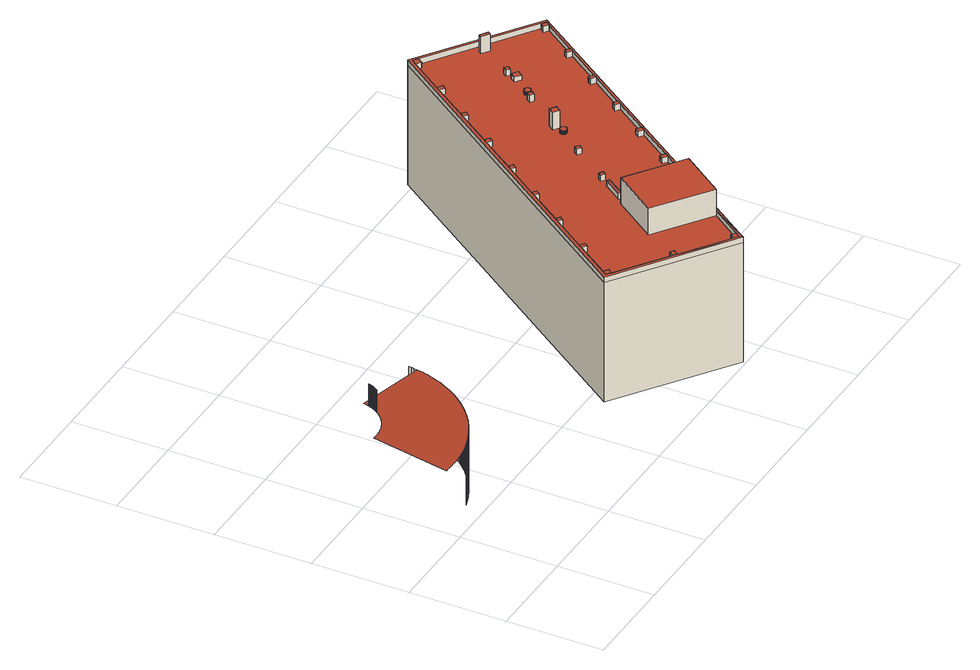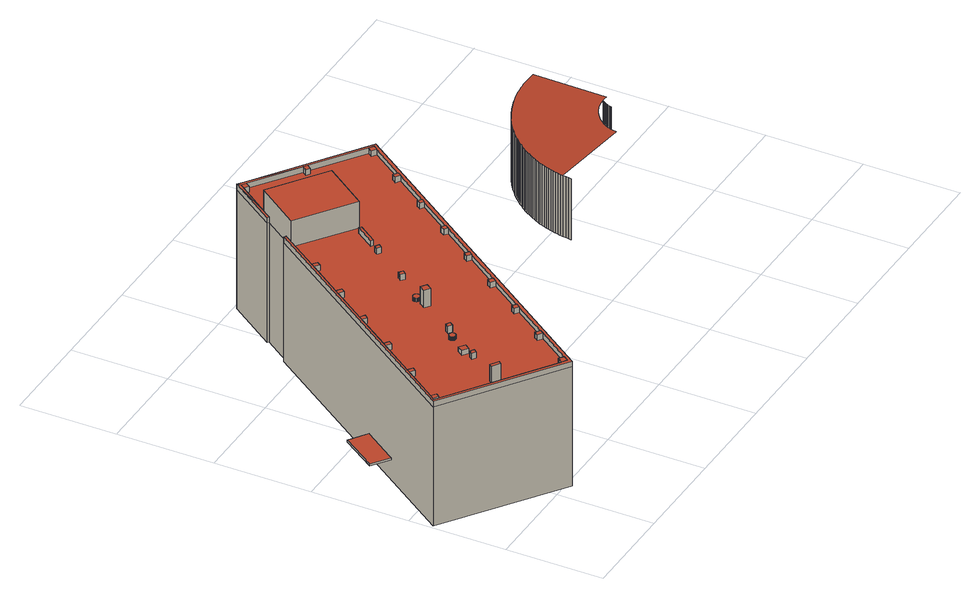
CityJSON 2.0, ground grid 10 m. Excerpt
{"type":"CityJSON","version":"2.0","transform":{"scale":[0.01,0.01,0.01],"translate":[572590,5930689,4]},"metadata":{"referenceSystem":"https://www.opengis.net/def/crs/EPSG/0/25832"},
"CityObjects":{
"building1":{"type":"Building","attributes":{"Grundfläche 2D":"390.780724","Grundhöhe NN":"4.733"},"geometry":[{"type":"MultiSurface","lod":"3","boundaries":[[[0,1,2,3]],[[4,0,3,5]],[[6,4,5,7]],[[8,6,7,9]],[[10,8,9,11]],[[12,10,11,13]],[[14,12,13,15]],[[16,14,15,17]],[[18,16,17,19]],[[20,21,22,23,24,25,26,27,28,29,30,31,32,1,0,4,6,8,10,12,14,16,18,33,34,35,36,37,38,39,40,41,42,43,44,45,46,47,48,49,50,51,52,53,54,55,56,57,58,59,60,61,62,63,64,65,66,67,68,69,70,71,72,73,74,75,76,77,78,79,80,81,82,83,84,85,86,87,88,89,90,91,92,93,94,95,96,97,98,99,100,101,102,103,104,105,106,107,108,109,110,111,112,113,114,115,116,117,118,119,120,121,122,123,124,125,126,127,128,129]],[[130,86,85,131]],[[131,85,132,133]],[[84,132,85]],[[134,133,132,84]],[[134,84,83,135]],[[33,18,19,136]],[[137,138,135,83,82,81]],[[80,139,81]],[[137,81,139,140]],[[140,139,80,141]],[[34,33,136,142]],[[143,144,141,80,79,78]],[[77,145,78]],[[143,78,145,146]],[[146,145,77,147]],[[147,77,76,148]],[[148,76,149,150]],[[75,149,76]],[[150,149,75,151]],[[35,34,142,152]],[[36,35,152,153]],[[37,36,153,154]],[[38,37,154,155]],[[39,38,155,156]],[[40,39,156,157]],[[41,40,157,158]],[[42,41,158,159]],[[43,42,159,160]],[[44,43,160,161]],[[45,44,161,162]],[[46,45,162,163]],[[47,46,163,164]],[[48,47,164,165]],[[49,48,165,166]],[[50,49,166,167]],[[51,50,167,168]],[[52,51,168,169]],[[53,52,169,170]],[[54,53,170,171]],[[55,54,171,172]],[[56,55,172,173]],[[57,56,173,174]],[[58,57,174,175]],[[59,58,175,176]],[[60,59,176,177]],[[61,60,177,178]],[[62,61,178,179]],[[63,62,179,180]],[[64,63,180,181]],[[65,64,181,182]],[[66,65,182,183]],[[67,66,183,184]],[[68,67,184,185]],[[69,68,185,186]],[[187,69,186,188]],[[189,187,188,190]],[[191,189,190,192]]],"semantics":{"surfaces":[{"type":"WallSurface"},{"type":"RoofSurface"}],"values":[0,0,0,0,0,0,0,0,0,1,0,0,1,0,0,0,0,1,0,0,0,0,1,0,0,0,0,1,0,0,0,0,0,0,0,0,0,0,0,0,0,0,0,0,0,0,0,0,0,0,0,0,0,0,0,0,0,0,0,0,0,0,0,0,0,0,0]}}]},
"building2":{"type":"Building","attributes":{"Grundfläche 2D":"558.604453","Grundhöhe NN":"4.556"},"children":["building2-1","building2-2","building2-3","building2-4","building2-5","building2-6","building2-7","building2-8","building2-9","building2-10","building2-11","building2-12","building2-13","building2-14","building2-15","building2-16","building2-17","building2-18","building2-19","building2-20","building2-21","building2-22","building2-23","building2-24","building2-25","building2-26","building2-27","building2-28"],"geometry":[{"type":"MultiSurface","lod":"3","boundaries":[[[193,194,195,196]],[[197,198,199,200,195,194]],[[199,201,202,203,200]],[[204,205,206,203,202,207,208,209,210,211,212,213,214,215,216,217,218,219,220,221,222,223,224,225,226,227,228,229,230,231,232,233,234,235,236,237,238,239,240,241,242,243,244,245,246]],[[247,248,249,250]],[[251,252,253,254,255,256,257,258,259,260,261,262,263,264,265,266,267,268,269,270,271,272,273,274,275,276,277,278,279,280,281,282,283,284,285,286,287,288,289,290,291,292,293,294,295]],[[197,194,277,276]],[[207,272,271,208]],[[273,202,201,274]],[[211,269,268,212]],[[213,267,266,214]],[[220,219,260,259,258]],[[263,262,218,217]],[[223,255,254,224]],[[257,256,222,221]],[[265,264,216,215]],[[225,253,252,226]],[[252,251,227,226]],[[294,293,230,229]],[[293,292,231,230]],[[233,291,290,234]],[[236,235,289,288]],[[237,287,286,238]],[[239,285,284,240]],[[242,241,283,282]],[[243,281,280,244]],[[296,297,246,245]],[[297,298,204,246]],[[298,299,205,204]],[[299,300,206,205]],[[206,300,301,200,203]],[[301,302,303,196,195,200]],[[303,304,193,196]],[[248,247,279,278]],[[277,194,249,248,278]],[[296,245,244,250,249,194,193,304]],[[279,247,250,244,280]],[[300,299,305,306]],[[297,307,308,298]],[[309,303,302,301,310,311]],[[304,303,309,312]],[[296,304,312,313]],[[297,296,313,307]],[[299,298,308,305]],[[301,300,306,310]],[[313,312,309,311,310,306,305,308,307]]],"semantics":{"surfaces":[{"type":"RoofSurface"},{"type":"WallSurface"},{"type":"GroundSurface"}],"values":[0,0,0,0,0,0,1,1,1,1,1,1,1,1,1,1,1,1,1,1,1,1,1,1,1,1,1,1,1,1,1,1,1,1,1,1,1,1,1,1,1,1,1,1,1,2]}}]},
"building2-1":{"type":"BuildingInstallation","parents":["building2"],"geometry":[{"type":"MultiSurface","lod":"3","boundaries":[[[314,315,316,317]],[[317,316,318,319]],[[314,317,319,320]],[[315,314,320,321]],[[316,315,321,318]]],"semantics":{"surfaces":[{"type":"RoofSurface"},{"type":"WallSurface"}],"values":[0,1,1,1,1]}}]},
"building2-2":{"type":"BuildingInstallation","parents":["building2"],"geometry":[{"type":"MultiSurface","lod":"3","boundaries":[[[322,323,324,325,326,327,328,329,330,331,332,333,334,335,336,337,338,339,340,341,342,343,344,345,346,347,348,349,350,351,352,353,354,355,356,357,358,359,360,361,362,363,364,365,366,367,368,369,370,371,372,373,374,375,376,377,378,379,380,381,382,383,384,385,386,387,388,389,390,391,392,393,394,395,396,397,398,399,400,401,402,403,404]],[[405,406,328,327]],[[407,408,409,402,401,400]],[[409,410,403,402]],[[410,411,404,403]],[[411,412,322,404]],[[412,413,323,322]],[[413,414,324,323]],[[414,415,325,324]],[[415,416,326,325]],[[416,405,327,326]],[[406,417,329,328]],[[417,418,330,329]],[[418,419,420,332,331,330]],[[420,421,422,334,333,332]],[[422,423,335,334]],[[423,424,336,335]],[[424,425,426,338,337,336]],[[426,427,339,338]],[[428,341,340,339,427,429]],[[428,430,342,341]],[[430,431,343,342]],[[431,432,344,343]],[[432,433,345,344]],[[433,434,346,345]],[[434,435,347,346]],[[435,436,348,347]],[[436,437,438,350,349,348]],[[438,439,351,350]],[[439,440,352,351]],[[440,441,442,354,353,352]],[[442,443,355,354]],[[443,444,356,355]],[[444,445,357,356]],[[445,446,358,357]],[[446,447,359,358]],[[447,448,360,359]],[[448,449,450,362,361,360]],[[450,451,452,364,363,362]],[[452,453,454,366,365,364]],[[454,455,367,366]],[[455,456,368,367]],[[456,457,369,368]],[[457,458,370,369]],[[458,459,371,370]],[[459,460,461,373,372,371]],[[461,462,374,373]],[[462,463,375,374]],[[463,464,376,375]],[[464,465,377,376]],[[466,378,377,465]],[[466,467,468,380,379,378]],[[468,469,381,380]],[[469,470,382,381]],[[470,471,383,382]],[[471,472,384,383]],[[472,473,385,384]],[[473,474,386,385]],[[474,475,387,386]],[[475,476,388,387]],[[476,477,389,388]],[[477,478,479,391,390,389]],[[479,480,392,391]],[[480,481,482,394,393,392]],[[482,483,395,394]],[[483,484,396,395]],[[484,485,486,398,397,396]],[[486,487,407,400,399,398]]],"semantics":{"surfaces":[{"type":"RoofSurface"},{"type":"WallSurface"}],"values":[0,1,1,1,1,1,1,1,1,1,1,1,1,1,1,1,1,1,1,1,1,1,1,1,1,1,1,1,1,1,1,1,1,1,1,1,1,1,1,1,1,1,1,1,1,1,1,1,1,1,1,1,1,1,1,1,1,1,1,1,1,1,1,1,1,1,1,1]}}]},
"building2-3":{"type":"BuildingInstallation","parents":["building2"],"geometry":[{"type":"MultiSurface","lod":"3","boundaries":[[[488,489,490,491]],[[221,220,491,490]],[[492,488,491,220,258]],[[489,488,492,493]],[[257,221,490,489,493]]],"semantics":{"surfaces":[{"type":"RoofSurface"},{"type":"WallSurface"}],"values":[0,1,1,1,1]}}]},
"building2-4":{"type":"BuildingInstallation","parents":["building2"],"geometry":[{"type":"MultiSurface","lod":"3","boundaries":[[[494,495,496,497]],[[498,497,496,222,256]],[[494,497,498,499]],[[255,223,495,494,499]],[[223,222,496,495]]],"semantics":{"surfaces":[{"type":"RoofSurface"},{"type":"WallSurface"}],"values":[0,1,1,1,1]}}]},
"building2-5":{"type":"BuildingInstallation","parents":["building2"],"geometry":[{"type":"MultiSurface","lod":"3","boundaries":[[[500,501,502,503]],[[504,503,502,218,262]],[[500,503,504,505]],[[260,219,501,500,505]],[[219,218,502,501]]],"semantics":{"surfaces":[{"type":"RoofSurface"},{"type":"WallSurface"}],"values":[0,1,1,1,1]}}]},
"building2-6":{"type":"BuildingInstallation","parents":["building2"],"geometry":[{"type":"MultiSurface","lod":"3","boundaries":[[[506,507,508,509]],[[507,506,510,511]],[[511,512,508,507]],[[509,508,512,513]],[[513,510,506,509]]],"semantics":{"surfaces":[{"type":"RoofSurface"},{"type":"WallSurface"}],"values":[0,1,1,1,1]}}]},
"building2-7":{"type":"BuildingInstallation","parents":["building2"],"geometry":[{"type":"MultiSurface","lod":"3","boundaries":[[[514,515,516,517,518,519]],[[211,210,515,514]],[[210,209,516,515]],[[209,208,517,516]],[[520,518,517,208,271]],[[520,521,519,518]],[[269,211,514,519,521]]],"semantics":{"surfaces":[{"type":"RoofSurface"},{"type":"WallSurface"}],"values":[0,1,1,1,1,1,1]}}]},
"building2-8":{"type":"BuildingInstallation","parents":["building2"],"geometry":[{"type":"MultiSurface","lod":"3","boundaries":[[[522,523,524,525]],[[525,524,526,527]],[[522,525,527,528]],[[523,522,528,529]],[[524,523,529,526]]],"semantics":{"surfaces":[{"type":"RoofSurface"},{"type":"WallSurface"}],"values":[0,1,1,1,1]}}]},
"building2-9":{"type":"BuildingInstallation","parents":["building2"],"geometry":[{"type":"MultiSurface","lod":"3","boundaries":[[[530,531,532,533]],[[237,236,532,531]],[[534,533,532,236,288]],[[530,533,534,535]],[[287,237,531,530,535]]],"semantics":{"surfaces":[{"type":"RoofSurface"},{"type":"WallSurface"}],"values":[0,1,1,1,1]}}]},
"building2-10":{"type":"BuildingInstallation","parents":["building2"],"geometry":[{"type":"MultiSurface","lod":"3","boundaries":[[[536,537,538,539]],[[540,539,538,214,266]],[[536,539,540,541]],[[265,215,537,536,541]],[[215,214,538,537]]],"semantics":{"surfaces":[{"type":"RoofSurface"},{"type":"WallSurface"}],"values":[0,1,1,1,1]}}]},
"building2-11":{"type":"BuildingInstallation","parents":["building2"],"geometry":[{"type":"MultiSurface","lod":"3","boundaries":[[[542,543,544,545]],[[241,240,544,543]],[[546,545,544,240,284]],[[542,545,546,547]],[[283,241,543,542,547]]],"semantics":{"surfaces":[{"type":"RoofSurface"},{"type":"WallSurface"}],"values":[0,1,1,1,1]}}]},
"building2-12":{"type":"BuildingInstallation","parents":["building2"],"geometry":[{"type":"MultiSurface","lod":"3","boundaries":[[[548,549,550,551]],[[552,551,550,238,286]],[[551,552,553,548]],[[285,239,549,548,553]],[[239,238,550,549]]],"semantics":{"surfaces":[{"type":"RoofSurface"},{"type":"WallSurface"}],"values":[0,1,1,1,1]}}]},
"building2-13":{"type":"BuildingInstallation","parents":["building2"],"geometry":[{"type":"MultiSurface","lod":"3","boundaries":[[[554,555,556,557]],[[558,557,556,224,254]],[[554,557,558,559]],[[253,225,555,554,559]],[[225,224,556,555]]],"semantics":{"surfaces":[{"type":"RoofSurface"},{"type":"WallSurface"}],"values":[0,1,1,1,1]}}]},
"building2-14":{"type":"BuildingInstallation","parents":["building2"],"geometry":[{"type":"MultiSurface","lod":"3","boundaries":[[[560,561,562,563]],[[217,216,563,562]],[[564,560,563,216,264]],[[561,560,564,565]],[[263,217,562,561,565]]],"semantics":{"surfaces":[{"type":"RoofSurface"},{"type":"WallSurface"}],"values":[0,1,1,1,1]}}]},
"building2-15":{"type":"BuildingInstallation","parents":["building2"],"geometry":[{"type":"MultiSurface","lod":"3","boundaries":[[[566,567,201,199,198,197]],[[276,568,569,567,566,197]],[[569,274,201,567]]],"semantics":{"surfaces":[{"type":"RoofSurface"},{"type":"WallSurface"}],"values":[0,1,1]}}]},
"building2-16":{"type":"BuildingInstallation","parents":["building2"],"geometry":[{"type":"MultiSurface","lod":"3","boundaries":[[[570,571,572,573]],[[573,572,574,575]],[[575,576,570,573]],[[571,570,576,577]],[[577,574,572,571]]],"semantics":{"surfaces":[{"type":"RoofSurface"},{"type":"WallSurface"}],"values":[0,1,1,1,1]}}]},
"building2-17":{"type":"BuildingInstallation","parents":["building2"],"geometry":[{"type":"MultiSurface","lod":"3","boundaries":[[[578,579,580,581,582,583]],[[233,232,231,581,580,579]],[[231,292,584,582,581]],[[584,585,583,582]],[[578,583,585,586]],[[291,233,579,578,586]]],"semantics":{"surfaces":[{"type":"RoofSurface"},{"type":"WallSurface"}],"values":[0,1,1,1,1,1]}}]},
"building2-18":{"type":"BuildingInstallation","parents":["building2"],"geometry":[{"type":"MultiSurface","lod":"3","boundaries":[[[587,588,589,590]],[[591,590,589,212,268]],[[587,590,591,592]],[[267,213,588,587,592]],[[213,212,589,588]]],"semantics":{"surfaces":[{"type":"RoofSurface"},{"type":"WallSurface"}],"values":[0,1,1,1,1]}}]},
"building2-19":{"type":"BuildingInstallation","parents":["building2"],"geometry":[{"type":"MultiSurface","lod":"3","boundaries":[[[593,594,595,596]],[[597,596,595,202,273]],[[597,598,593,596]],[[272,207,594,593,598]],[[207,202,595,594]]],"semantics":{"surfaces":[{"type":"RoofSurface"},{"type":"WallSurface"}],"values":[0,1,1,1,1]}}]},
"building2-20":{"type":"BuildingInstallation","parents":["building2"],"geometry":[{"type":"MultiSurface","lod":"3","boundaries":[[[599,600,601,602]],[[235,234,601,600]],[[603,602,601,234,290]],[[599,602,603,604]],[[289,235,600,599,604]]],"semantics":{"surfaces":[{"type":"RoofSurface"},{"type":"WallSurface"}],"values":[0,1,1,1,1]}}]},
"building2-21":{"type":"BuildingInstallation","parents":["building2"],"geometry":[{"type":"MultiSurface","lod":"3","boundaries":[[[605,606,607,608]],[[608,607,609,610]],[[610,611,605,608]],[[606,605,611,612]],[[612,609,607,606]]],"semantics":{"surfaces":[{"type":"RoofSurface"},{"type":"WallSurface"}],"values":[0,1,1,1,1]}}]},
"building2-22":{"type":"BuildingInstallation","parents":["building2"],"geometry":[{"type":"MultiSurface","lod":"3","boundaries":[[[613,614,615,616]],[[617,618,616,615]],[[613,616,618,619]],[[619,620,614,613]],[[615,614,620,617]]],"semantics":{"surfaces":[{"type":"RoofSurface"},{"type":"WallSurface"}],"values":[0,1,1,1,1]}}]},
"building2-23":{"type":"BuildingInstallation","parents":["building2"],"geometry":[{"type":"MultiSurface","lod":"3","boundaries":[[[621,622,623,624,625,626]],[[229,228,624,623]],[[228,227,625,624]],[[627,626,625,227,251]],[[627,628,621,626]],[[628,629,294,623,622,621]],[[229,623,294]]],"semantics":{"surfaces":[{"type":"RoofSurface"},{"type":"WallSurface"}],"values":[0,1,1,1,1,1,1]}}]},
"building2-24":{"type":"BuildingInstallation","parents":["building2"],"geometry":[{"type":"MultiSurface","lod":"3","boundaries":[[[630,631,632,633]],[[634,635,631,630]],[[632,631,635,636]],[[636,637,633,632]],[[630,633,637,634]]],"semantics":{"surfaces":[{"type":"RoofSurface"},{"type":"WallSurface"}],"values":[0,1,1,1,1]}}]},
"building2-25":{"type":"BuildingInstallation","parents":["building2"],"geometry":[{"type":"MultiSurface","lod":"3","boundaries":[[[638,639,640,641,642,643,644,645,646,647,648,649,650,651,652,653,654,655,656,657,658,659,660,661,662,663,664,665,666,667,668,669,670,671,672,673,674,675,676,677,678,679,680,681,682,683,684,685,686,687,688,689,690,691,692,693,694,695,696,697,698,699,700,701,702,703,704,705,706,707,708,709,710,711,712,713,714,715,716,717,718,719,720,721,722,723,724,725]],[[658,657,726,727]],[[659,658,727,728]],[[660,659,728,729]],[[661,660,729,730]],[[662,661,730,731]],[[663,662,731,732]],[[664,663,732,733]],[[665,664,733,734]],[[666,665,734,735]],[[667,666,735,736]],[[668,667,736,737]],[[669,668,737,738]],[[670,669,738,739]],[[671,670,739,740]],[[672,671,740,741]],[[673,672,741,742]],[[674,673,742,743]],[[675,674,743,744]],[[676,675,744,745]],[[746,678,677,676,745,747]],[[679,678,746,748]],[[643,642,749,750]],[[644,643,750,751]],[[645,644,751,752]],[[753,725,724,723,754,755]],[[756,639,638,725,753,757]],[[640,639,756,758]],[[641,640,758,759]],[[642,641,759,749]],[[760,647,646,645,752,761]],[[762,649,648,647,760,763]],[[650,649,762,764]],[[651,650,764,765]],[[652,651,765,766]],[[653,652,766,767]],[[768,655,654,653,767,769]],[[656,655,768,770]],[[657,656,770,726]],[[680,679,748,771]],[[681,680,771,772]],[[682,681,772,773]],[[774,684,683,682,773,775]],[[685,684,774,776]],[[686,685,776,777]],[[687,686,777,778]],[[779,689,688,687,778,780]],[[690,689,779,781]],[[691,690,781,782]],[[692,691,782,783]],[[693,692,783,784]],[[785,695,694,693,784,786]],[[696,695,785,787]],[[697,696,787,788]],[[698,697,788,789]],[[699,698,789,790]],[[700,699,790,791]],[[701,700,791,792]],[[793,703,702,701,792,794]],[[704,703,793,795]],[[705,704,795,796]],[[706,705,796,797]],[[707,706,797,798]],[[708,707,798,799]],[[709,708,799,800]],[[801,711,710,709,800,802]],[[712,711,801,803]],[[713,712,803,804]],[[714,713,804,805]],[[715,714,805,806]],[[807,717,716,715,806,808]],[[809,719,718,717,807,810]],[[720,719,809,811]],[[721,720,811,812]],[[754,723,722,721,812,813]]],"semantics":{"surfaces":[{"type":"RoofSurface"},{"type":"WallSurface"}],"values":[0,1,1,1,1,1,1,1,1,1,1,1,1,1,1,1,1,1,1,1,1,1,1,1,1,1,1,1,1,1,1,1,1,1,1,1,1,1,1,1,1,1,1,1,1,1,1,1,1,1,1,1,1,1,1,1,1,1,1,1,1,1,1,1,1,1,1,1,1,1,1,1,1,1,1]}}]},
"building2-26":{"type":"BuildingInstallation","parents":["building2"],"geometry":[{"type":"MultiSurface","lod":"3","boundaries":[[[814,815,816,817,818]],[[819,820,816,815]],[[821,818,817,816,820,822]],[[814,818,821,823]],[[823,819,815,814]]],"semantics":{"surfaces":[{"type":"RoofSurface"},{"type":"WallSurface"}],"values":[0,1,1,1,1]}}]},
"building2-27":{"type":"BuildingInstallation","parents":["building2"],"geometry":[{"type":"MultiSurface","lod":"3","boundaries":[[[824,825,826,827]],[[243,242,826,825]],[[828,827,826,242,282]],[[824,827,828,829]],[[281,243,825,824,829]]],"semantics":{"surfaces":[{"type":"RoofSurface"},{"type":"WallSurface"}],"values":[0,1,1,1,1]}}]},
"building2-28":{"type":"BuildingInstallation","parents":["building2"],"geometry":[{"type":"MultiSurface","lod":"3","boundaries":[[[830,831,832,833]],[[830,834,835,831]],[[833,832,836,837]],[[832,831,835,836]],[[830,833,837,834]],[[835,834,837,836]]],"semantics":{"surfaces":[{"type":"RoofSurface"},{"type":"WallSurface"},{"type":"OuterCeilingSurface"}],"values":[0,1,1,1,1,2]}}]}
},
"vertices":[
[501,1189,747],[471,1180,747],[471,1180,73],[501,1189,73],[530,1199,747],[530,1199,73],[559,1210,747],[559,1210,73],[589,1221,747],[589,1221,73],[617,1233,747],[617,1233,73],[645,1246,747],[645,1246,73],[673,1260,747],[673,1260,73],[700,1274,747],[700,1274,73],[727,1288,747],[727,1288,73],[69,1134,747],[100,1133,747],[131,1132,747],[162,1132,747],[193,1133,747],[224,1136,747],[256,1138,747],[287,1142,747],[318,1146,747],[349,1151,747],[379,1157,747],[410,1164,747],[440,1172,747],[754,1304,747],[780,1320,747],[805,1336,747],[830,1354,747],[854,1371,747],[878,1389,747],[901,1408,747],[923,1427,747],[945,1446,747],[966,1466,747],[987,1487,747],[1007,1507,747],[1026,1528,747],[1045,1549,747],[1063,1571,747],[1081,1592,747],[1097,1614,747],[1114,1636,747],[1129,1658,747],[1144,1681,747],[1158,1703,747],[1172,1726,747],[1186,1750,747],[1199,1775,747],[1212,1799,747],[1224,1824,747],[1236,1850,747],[1247,1876,747],[1257,1903,747],[1268,1930,747],[1277,1958,747],[1286,1985,747],[1294,2014,747],[1302,2042,747],[1309,2071,747],[1315,2101,747],[1320,2130,747],[544,2270,802],[544,2268,802],[542,2254,802],[539,2240,802],[535,2226,802],[531,2212,802],[526,2198,802],[521,2186,802],[516,2172,802],[515,2171,802],[510,2159,802],[503,2147,802],[503,2146,802],[496,2134,802],[489,2122,802],[481,2110,802],[474,2099,802],[465,2088,802],[458,2078,802],[457,2077,802],[449,2068,802],[448,2067,802],[440,2057,802],[430,2048,802],[421,2039,802],[413,2031,802],[412,2030,802],[394,2016,802],[392,2014,802],[374,2001,802],[373,2000,802],[354,1988,802],[353,1987,802],[334,1977,802],[333,1976,802],[331,1975,802],[312,1966,802],[293,1958,802],[292,1957,802],[272,1950,802],[270,1950,802],[249,1943,802],[247,1943,802],[226,1938,802],[224,1937,802],[200,1933,802],[199,1933,802],[187,1932,802],[186,1932,802],[174,1930,802],[160,1930,802],[148,1929,802],[134,1929,802],[121,1930,802],[108,1931,802],[107,1931,802],[94,1932,802],[93,1932,802],[8,1139,747],[39,1136,747],[474,2099,1047],[481,2110,1047],[482,2111,802],[482,2111,1047],[489,2122,1047],[496,2134,1047],[754,1304,73],[503,2147,1047],[503,2146,1047],[509,2158,802],[509,2158,1047],[510,2159,1047],[780,1320,73],[516,2172,1047],[515,2171,1047],[521,2185,802],[521,2185,1047],[521,2186,1047],[526,2198,1047],[526,2199,802],[526,2199,1047],[531,2212,1047],[805,1336,73],[830,1354,73],[854,1371,73],[878,1389,73],[901,1408,73],[923,1427,73],[945,1446,73],[966,1466,73],[987,1487,73],[1007,1507,73],[1026,1528,73],[1045,1549,73],[1063,1571,73],[1081,1592,73],[1097,1614,73],[1114,1636,73],[1129,1658,73],[1144,1681,73],[1158,1703,73],[1172,1726,73],[1186,1750,73],[1199,1775,73],[1212,1799,73],[1224,1824,73],[1236,1850,73],[1247,1876,73],[1257,1903,73],[1268,1930,73],[1277,1958,73],[1286,1985,73],[1294,2014,73],[1302,2042,73],[1309,2071,73],[1315,2101,73],[1320,2130,73],[1325,2160,747],[1325,2160,73],[1329,2190,747],[1329,2190,73],[1333,2221,747],[1333,2221,73],
[4039,539,1432],[3974,448,1432],[3757,102,1432],[4057,527,1432],[3736,117,1433],[3735,117,1433],[3700,68,1433],[3706,29,1432],[3655,100,1433],[3183,436,1432],[3639,77,1432],[5971,3236,1432],[4810,4058,1432],[2547,851,1432],[3144,463,1432],[2637,824,1432],[2637,825,1432],[2591,857,1432],[2623,902,1432],[2869,1250,1432],[2896,1289,1432],[3144,1640,1432],[3170,1678,1432],[3415,2024,1432],[3444,2065,1432],[3688,2412,1432],[3718,2453,1432],[3964,2801,1432],[3993,2843,1432],[4235,3187,1432],[4265,3228,1432],[4510,3576,1432],[4538,3615,1432],[4782,3961,1432],[4783,3963,1432],[4819,4013,1432],[4867,3979,1432],[5936,3227,1432],[5929,3218,1432],[5900,3177,1432],[5898,3174,1432],[5655,2829,1432],[5631,2795,1432],[5381,2440,1432],[5356,2405,1432],[5108,2053,1432],[5081,2015,1432],[4836,1667,1432],[4809,1628,1432],[4560,1275,1432],[4532,1236,1432],[4297,902,1432],[4238,818,1432],[4261,801,1432],[3735,1303,1665],[3411,849,1665],[3974,448,1665],[4297,902,1665],[4783,3963,1374],[4782,3961,1374],[4538,3615,1374],[4510,3576,1374],[4265,3228,1374],[4235,3187,1374],[3993,2843,1374],[3964,2801,1374],[3723,2461,1374],[3718,2453,1374],[3689,2412,1374],[3688,2412,1374],[3444,2065,1374],[3415,2024,1374],[3170,1678,1374],[3144,1640,1374],[2896,1289,1374],[2869,1250,1374],[2623,902,1374],[2591,857,1374],[2637,824,1374],[3144,463,1374],[3183,436,1374],[3655,100,1374],[3700,68,1374],[3736,117,1374],[3974,448,1374],[3411,849,1374],[3735,1303,1374],[4297,902,1374],[4532,1236,1374],[4560,1275,1374],[4809,1628,1374],[4836,1667,1374],[5081,2015,1374],[5108,2053,1374],[5356,2405,1374],[5381,2440,1374],[5631,2795,1374],[5655,2829,1374],[5898,3174,1374],[5929,3218,1374],[5936,3227,1374],[4867,3979,1374],[4819,4013,1374],[4238,818,1374],[4261,801,1374],[5971,3236,1374],[4810,4058,1374],[2547,851,1374],[3706,29,1374],[3757,102,1374],[4057,527,1374],[4039,539,1374],[4810,4058,56],[2547,851,56],[4261,801,56],[5971,3236,56],[4057,527,56],[3706,29,56],[3757,102,56],[4039,539,56],[4238,818,56],
[5364,3500,1558],[5385,3531,1558],[5305,3585,1558],[5284,3554,1558],[5305,3585,1374],[5284,3554,1374],[5364,3500,1374],[5385,3531,1374],
[4920,2916,1412],[4918,2916,1412],[4914,2916,1412],[4913,2916,1412],[4910,2915,1412],[4906,2914,1412],[4902,2913,1412],[4900,2912,1412],[4899,2911,1412],[4897,2910,1412],[4895,2909,1412],[4894,2907,1412],[4892,2906,1412],[4890,2904,1412],[4889,2902,1412],[4887,2900,1412],[4886,2898,1412],[4884,2893,1412],[4883,2890,1412],[4883,2888,1412],[4882,2887,1412],[4882,2884,1412],[4882,2879,1412],[4882,2876,1412],[4883,2874,1412],[4883,2871,1412],[4884,2869,1412],[4885,2867,1412],[4886,2865,1412],[4887,2863,1412],[4888,2861,1412],[4889,2860,1412],[4891,2858,1412],[4893,2855,1412],[4896,2853,1412],[4899,2851,1412],[4900,2851,1412],[4902,2850,1412],[4904,2849,1412],[4906,2848,1412],[4908,2847,1412],[4910,2847,1412],[4913,2846,1412],[4915,2846,1412],[4918,2846,1412],[4922,2847,1412],[4926,2848,1412],[4927,2848,1412],[4928,2848,1412],[4932,2850,1412],[4934,2851,1412],[4936,2852,1412],[4938,2854,1412],[4940,2855,1412],[4942,2857,1412],[4943,2859,1412],[4946,2862,1412],[4947,2864,1412],[4948,2866,1412],[4949,2867,1412],[4950,2870,1412],[4951,2874,1412],[4951,2878,1412],[4952,2881,1412],[4952,2882,1412],[4951,2884,1412],[4951,2886,1412],[4950,2891,1412],[4950,2892,1412],[4949,2895,1412],[4946,2899,1412],[4945,2902,1412],[4944,2903,1412],[4941,2906,1412],[4940,2907,1412],[4939,2908,1412],[4936,2910,1412],[4934,2911,1412],[4932,2913,1412],[4930,2913,1412],[4927,2914,1412],[4925,2915,1412],[4923,2916,1412],[4906,2914,1374],[4902,2913,1374],[4932,2913,1374],[4930,2913,1374],[4927,2914,1374],[4925,2915,1374],[4923,2916,1374],[4920,2916,1374],[4918,2916,1374],[4914,2916,1374],[4913,2916,1374],[4910,2915,1374],[4900,2912,1374],[4899,2911,1374],[4897,2910,1374],[4895,2909,1374],[4894,2907,1374],[4892,2906,1374],[4890,2904,1374],[4889,2902,1374],[4887,2900,1374],[4886,2898,1374],[4884,2893,1374],[4883,2888,1374],[4883,2890,1374],[4882,2887,1374],[4882,2884,1374],[4882,2879,1374],[4882,2876,1374],[4883,2874,1374],[4883,2871,1374],[4884,2869,1374],[4885,2867,1374],[4886,2865,1374],[4887,2863,1374],[4888,2861,1374],[4889,2860,1374],[4891,2858,1374],[4893,2855,1374],[4896,2853,1374],[4899,2851,1374],[4900,2851,1374],[4902,2850,1374],[4904,2849,1374],[4906,2848,1374],[4908,2847,1374],[4910,2847,1374],[4913,2846,1374],[4915,2846,1374],[4918,2846,1374],[4922,2847,1374],[4926,2848,1374],[4927,2848,1374],[4928,2848,1374],[4932,2850,1374],[4934,2851,1374],[4936,2852,1374],[4938,2854,1374],[4940,2855,1374],[4942,2857,1374],[4943,2859,1374],[4946,2862,1374],[4947,2864,1374],[4948,2866,1374],[4949,2867,1374],[4950,2870,1374],[4951,2874,1374],[4951,2878,1374],[4952,2881,1374],[4952,2882,1374],[4951,2884,1374],[4951,2886,1374],[4950,2891,1374],[4950,2892,1374],[4949,2895,1374],[4946,2899,1374],[4945,2902,1374],[4944,2903,1374],[4941,2906,1374],[4940,2907,1374],[4939,2908,1374],[4936,2910,1374],[4934,2911,1374],
[4009,2769,1437],[4039,2811,1437],[3993,2843,1437],[3964,2801,1437],[4009,2769,1374],[4039,2811,1374],
[4308,3197,1437],[4265,3228,1437],[4235,3187,1437],[4279,3156,1437],[4279,3156,1374],[4308,3197,1374],
[3760,2423,1437],[3718,2453,1437],[3688,2412,1437],[3731,2382,1437],[3731,2382,1374],[3760,2423,1374],
[4823,2834,1451],[4798,2798,1451],[4838,2771,1451],[4863,2807,1451],[4823,2834,1374],[4798,2798,1374],[4838,2771,1374],[4863,2807,1374],
[2623,902,1437],[2591,857,1437],[2637,825,1437],[2637,824,1437],[2638,825,1437],[2669,869,1437],[2638,825,1374],[2669,869,1374],
[5079,3029,1428],[5119,3083,1428],[5060,3127,1428],[5021,3073,1428],[5060,3127,1374],[5021,3073,1374],[5079,3029,1374],[5119,3083,1374],
[5308,2439,1437],[5356,2405,1437],[5381,2440,1437],[5332,2474,1437],[5332,2474,1374],[5308,2439,1374],
[3211,1649,1437],[3170,1678,1437],[3144,1640,1437],[3184,1611,1437],[3184,1611,1374],[3211,1649,1374],
[4761,1663,1437],[4809,1628,1437],[4836,1667,1437],[4788,1701,1437],[4788,1701,1374],[4761,1663,1374],
[5036,2046,1437],[5081,2015,1437],[5108,2053,1437],[5064,2085,1437],[5064,2085,1374],[5036,2046,1374],
[4587,3581,1437],[4538,3615,1437],[4510,3576,1437],[4559,3542,1437],[4559,3542,1374],[4587,3581,1374],
[3454,1996,1437],[3483,2038,1437],[3444,2065,1437],[3415,2024,1437],[3454,1996,1374],[3483,2038,1374],
[3735,118,1433],[3690,149,1434],[3735,118,1374],[3690,149,1374],
[4014,1608,1439],[4038,1641,1439],[3998,1669,1439],[3974,1636,1439],[3998,1669,1374],[3974,1636,1374],[4014,1608,1374],[4038,1641,1374],
[5896,3176,1437],[5898,3174,1437],[5900,3177,1437],[5929,3218,1437],[5881,3249,1437],[5853,3210,1437],[5881,3249,1374],[5853,3210,1374],[5896,3176,1374],
[2941,1258,1437],[2896,1289,1437],[2869,1250,1437],[2914,1219,1437],[2914,1219,1374],[2941,1258,1374],
[3178,510,1437],[3144,463,1437],[3183,436,1437],[3217,482,1437],[3217,482,1374],[3178,510,1374],
[5584,2827,1437],[5631,2795,1437],[5655,2829,1437],[5609,2862,1437],[5609,2862,1374],[5584,2827,1374],
[4285,1996,1439],[4311,2030,1439],[4274,2059,1439],[4247,2025,1439],[4274,2059,1374],[4247,2025,1374],[4285,1996,1374],[4311,2030,1374],
[3793,1358,1437],[3817,1342,1437],[3953,1535,1437],[3929,1551,1437],[3953,1535,1374],[3929,1551,1374],[3793,1358,1374],[3817,1342,1374],
[4830,3927,1437],[4831,3929,1437],[4867,3979,1437],[4819,4013,1437],[4783,3963,1437],[4828,3929,1437],[4828,3929,1374],[4830,3927,1374],[4831,3929,1374],
[4600,2421,1566],[4543,2462,1566],[4504,2407,1566],[4561,2366,1566],[4600,2421,1374],[4543,2462,1374],[4504,2407,1374],[4561,2366,1374],
[4535,2272,1412],[4537,2273,1412],[4538,2274,1412],[4540,2276,1412],[4543,2279,1412],[4545,2282,1412],[4546,2285,1412],[4547,2286,1412],[4548,2288,1412],[4549,2290,1412],[4549,2292,1412],[4550,2295,1412],[4550,2297,1412],[4550,2300,1412],[4550,2302,1412],[4550,2304,1412],[4550,2308,1412],[4549,2309,1412],[4548,2313,1412],[4548,2314,1412],[4546,2319,1412],[4544,2321,1412],[4543,2323,1412],[4541,2325,1412],[4540,2327,1412],[4537,2329,1412],[4536,2330,1412],[4534,2332,1412],[4532,2333,1412],[4530,2333,1412],[4528,2334,1412],[4527,2335,1412],[4524,2336,1412],[4520,2337,1412],[4516,2337,1412],[4513,2337,1412],[4512,2337,1412],[4509,2337,1412],[4507,2336,1412],[4505,2336,1412],[4503,2335,1412],[4501,2334,1412],[4498,2333,1412],[4496,2332,1412],[4494,2330,1412],[4492,2329,1412],[4490,2327,1412],[4488,2324,1412],[4487,2324,1412],[4484,2319,1412],[4483,2317,1412],[4482,2315,1412],[4481,2312,1412],[4480,2310,1412],[4480,2307,1412],[4479,2305,1412],[4479,2303,1412],[4479,2301,1412],[4479,2299,1412],[4479,2296,1412],[4480,2295,1412],[4480,2292,1412],[4481,2288,1412],[4483,2285,1412],[4485,2282,1412],[4485,2281,1412],[4487,2279,1412],[4488,2278,1412],[4490,2276,1412],[4491,2274,1412],[4493,2273,1412],[4495,2271,1412],[4497,2270,1412],[4500,2269,1412],[4503,2268,1412],[4504,2267,1412],[4508,2266,1412],[4509,2266,1412],[4511,2266,1412],[4515,2266,1412],[4517,2266,1412],[4520,2266,1412],[4522,2267,1412],[4524,2267,1412],[4527,2268,1412],[4529,2269,1412],[4531,2270,1412],[4533,2271,1412],[4548,2314,1374],[4546,2319,1374],[4544,2321,1374],[4543,2323,1374],[4541,2325,1374],[4540,2327,1374],[4537,2329,1374],[4536,2330,1374],[4534,2332,1374],[4532,2333,1374],[4530,2333,1374],[4528,2334,1374],[4527,2335,1374],[4524,2336,1374],[4520,2337,1374],[4516,2337,1374],[4513,2337,1374],[4512,2337,1374],[4509,2337,1374],[4507,2336,1374],[4503,2335,1374],[4505,2336,1374],[4501,2334,1374],[4543,2279,1374],[4545,2282,1374],[4546,2285,1374],[4547,2286,1374],[4533,2271,1374],[4529,2269,1374],[4531,2270,1374],[4537,2273,1374],[4535,2272,1374],[4538,2274,1374],[4540,2276,1374],[4549,2290,1374],[4548,2288,1374],[4550,2295,1374],[4549,2292,1374],[4550,2297,1374],[4550,2300,1374],[4550,2302,1374],[4550,2304,1374],[4549,2309,1374],[4550,2308,1374],[4548,2313,1374],[4498,2333,1374],[4496,2332,1374],[4494,2330,1374],[4490,2327,1374],[4492,2329,1374],[4488,2324,1374],[4487,2324,1374],[4484,2319,1374],[4482,2315,1374],[4483,2317,1374],[4481,2312,1374],[4480,2310,1374],[4480,2307,1374],[4479,2305,1374],[4479,2301,1374],[4479,2303,1374],[4479,2299,1374],[4479,2296,1374],[4480,2295,1374],[4480,2292,1374],[4481,2288,1374],[4483,2285,1374],[4485,2281,1374],[4485,2282,1374],[4487,2279,1374],[4488,2278,1374],[4490,2276,1374],[4491,2274,1374],[4493,2273,1374],[4495,2271,1374],[4500,2269,1374],[4497,2270,1374],[4503,2268,1374],[4504,2267,1374],[4508,2266,1374],[4509,2266,1374],[4515,2266,1374],[4511,2266,1374],[4520,2266,1374],[4517,2266,1374],[4522,2267,1374],[4524,2267,1374],[4527,2268,1374],
[5133,3193,1441],[5095,3222,1441],[5068,3188,1441],[5093,3169,1441],[5107,3158,1441],[5095,3222,1374],[5068,3188,1374],[5107,3158,1374],[5093,3169,1374],[5133,3193,1374],
[4485,1269,1437],[4532,1236,1437],[4560,1275,1437],[4512,1308,1437],[4512,1308,1374],[4485,1269,1374],
[5494,2557,302],[5240,2194,302],[5429,2067,302],[5674,2429,302],[5494,2557,282],[5240,2194,282],[5429,2067,282],[5674,2429,282]
]}
